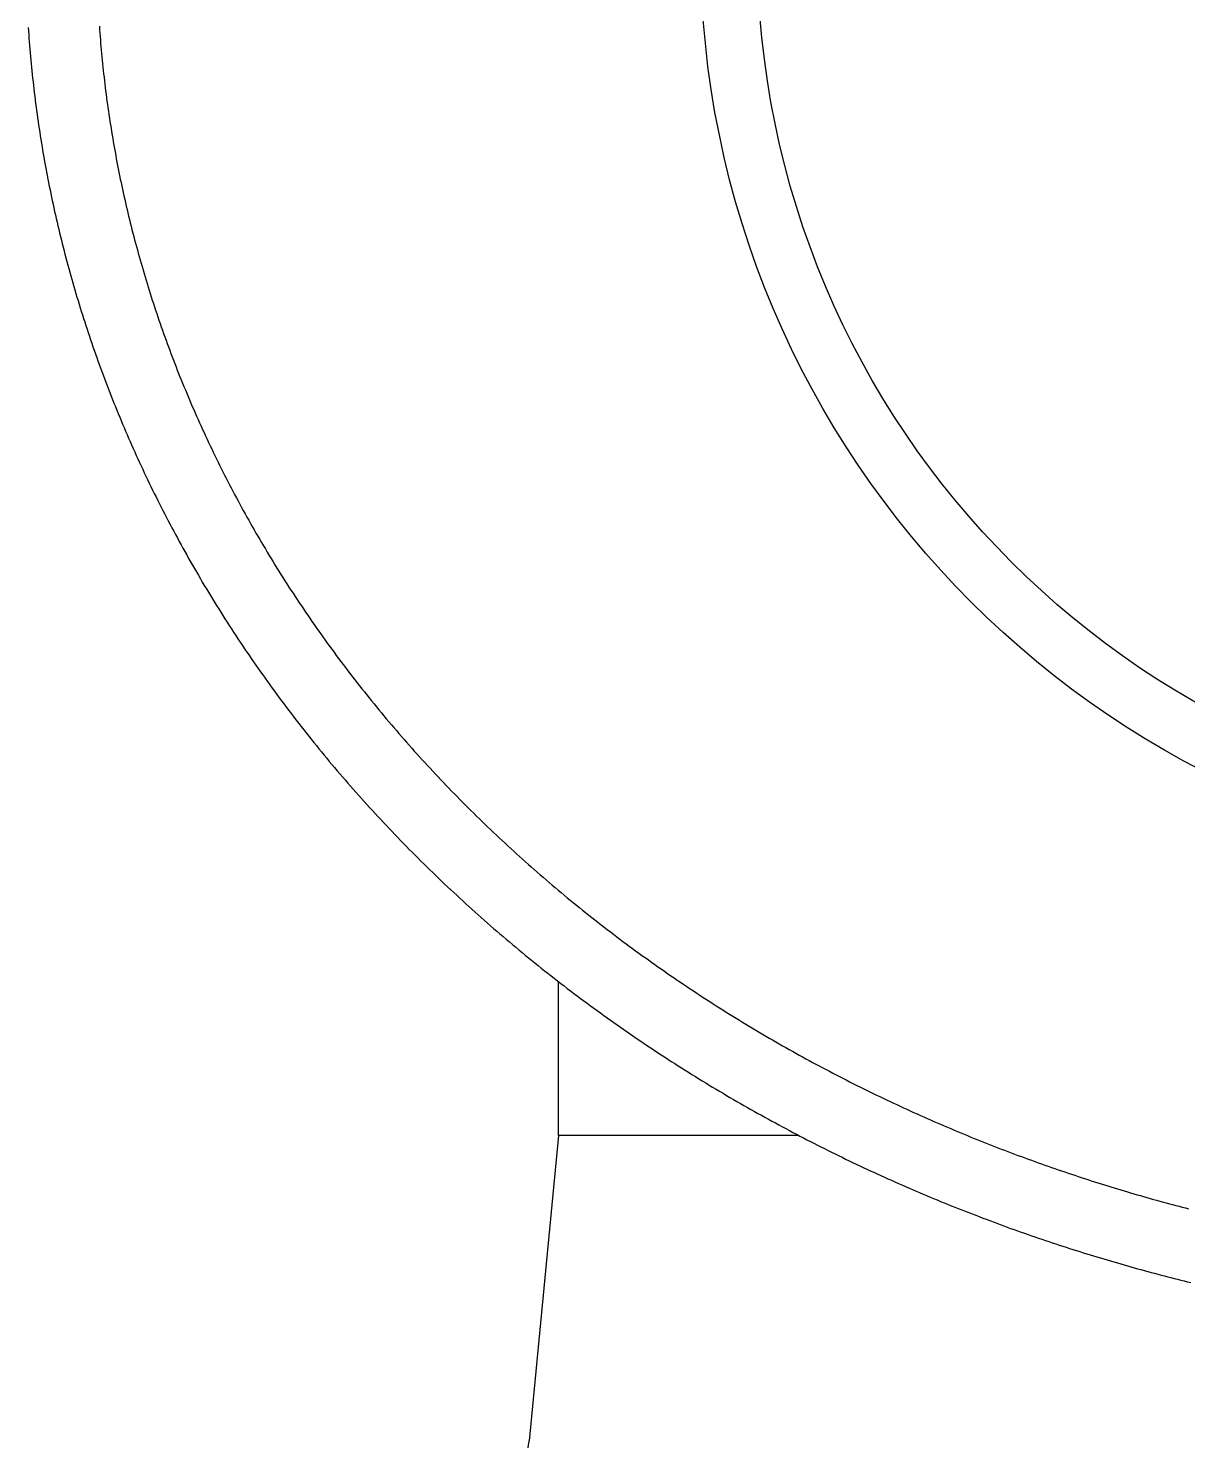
# Model space of a CAD drawing. Extents: x -15.1 to 80.2, y -18.2 to 61.5.
# Drawn here: x 55.73 to 63.89, y 39.15 to 49.09 of the extents above; entities that cross this region are included whole.
import ezdxf

# ---------------------------------------------------------------- set-up
doc = ezdxf.new("R2010")
doc.units = 0
doc.layers.get('0').update_dxf_attribs({"linetype": 'CONTINUOUS'})

msp = doc.modelspace()

# ---------------------------------------------------------------- linework, layer by layer
at = {"color": 7, "linetype": 'CONTINUOUS'}
for p, q in [((59.46091, 41.3), (59.46091, 42.38278)), ((59.46091, 41.3), (59.25438, 39.15214)), ((61.15258, 41.3), (59.46091, 41.3))]:
    msp.add_line(p, q, dxfattribs=at)
at = {"color": 7}
for points in [[(56.2296, 49.105, 0), (56.2313, 49.081, 0), (56.233, 49.0571, 0), (56.2348, 49.0331, 0), (56.2367, 49.0092, 0), (56.2387, 48.9853, 0), (56.2408, 48.9613, 0), (56.2429, 48.9374, 0), (56.2451, 48.9134, 0), (56.2473, 48.8895, 0), (56.2497, 48.8656, 0), (56.2521, 48.8417, 0), (56.2545, 48.8177, 0), (56.2571, 48.7938, 0), (56.2597, 48.7699, 0), (56.2624, 48.746, 0), (56.2652, 48.7221, 0), (56.268, 48.6982, 0), (56.2709, 48.6743, 0), (56.2739, 48.6504, 0), (56.277, 48.6265, 0), (56.2801, 48.6026, 0), (56.2833, 48.5787, 0), (56.2866, 48.5548, 0), (56.29, 48.5309, 0), (56.2934, 48.507, 0), (56.2969, 48.4831, 0), (56.3004, 48.4592, 0), (56.3041, 48.4354, 0), (56.3078, 48.4115, 0), (56.3116, 48.3876, 0), (56.3155, 48.3638, 0), (56.3194, 48.3399, 0), (56.3234, 48.3161, 0), (56.3275, 48.2922, 0), (56.3316, 48.2684, 0), (56.3359, 48.2445, 0), (56.3402, 48.2207, 0), (56.3445, 48.1969, 0), (56.349, 48.173, 0), (56.3535, 48.1492, 0), (56.3581, 48.1254, 0), (56.3628, 48.1016, 0), (56.3675, 48.0778, 0), (56.3723, 48.054, 0), (56.3772, 48.0302, 0), (56.3822, 48.0064, 0), (56.3872, 47.9826, 0), (56.3923, 47.9588, 0), (56.3975, 47.935, 0), (56.4027, 47.9113, 0), (56.4081, 47.8875, 0), (56.4135, 47.8638, 0), (56.4189, 47.84, 0), (56.4245, 47.8163, 0), (56.4301, 47.7925, 0), (56.4358, 47.7688, 0), (56.4416, 47.7451, 0), (56.4474, 47.7213, 0), (56.4533, 47.6976, 0), (56.4593, 47.6739, 0), (56.4654, 47.6502, 0), (56.4715, 47.6265, 0), (56.4778, 47.6029, 0), (56.4841, 47.5792, 0), (56.4904, 47.5555, 0), (56.4969, 47.5319, 0), (56.5034, 47.5082, 0), (56.5099, 47.4846, 0), (56.5166, 47.4609, 0), (56.5233, 47.4373, 0), (56.5302, 47.4137, 0), (56.537, 47.3901, 0), (56.544, 47.3665, 0), (56.551, 47.3429, 0), (56.5581, 47.3193, 0), (56.5653, 47.2957, 0), (56.5726, 47.2721, 0), (56.5799, 47.2486, 0), (56.5873, 47.225, 0), (56.5948, 47.2015, 0), (56.6023, 47.1779, 0), (56.61, 47.1544, 0), (56.6177, 47.1309, 0), (56.6254, 47.1074, 0), (56.6333, 47.0839, 0), (56.6412, 47.0604, 0), (56.6492, 47.0369, 0), (56.6573, 47.0135, 0), (56.6655, 46.99, 0), (56.6737, 46.9666, 0), (56.682, 46.9431, 0), (56.6904, 46.9197, 0), (56.6988, 46.8963, 0), (56.7074, 46.8729, 0), (56.716, 46.8495, 0), (56.7246, 46.8261, 0), (56.7334, 46.8028, 0), (56.7422, 46.7794, 0), (56.7511, 46.7561, 0), (56.7601, 46.7327, 0), (56.7692, 46.7094, 0), (56.7783, 46.6861, 0), (56.7875, 46.6628, 0), (56.7968, 46.6395, 0), (56.8061, 46.6163, 0), (56.8156, 46.593, 0), (56.8251, 46.5697, 0), (56.8347, 46.5465, 0), (56.8443, 46.5233, 0), (56.8541, 46.5001, 0), (56.8639, 46.4769, 0), (56.8738, 46.4537, 0), (56.8837, 46.4305, 0), (56.8938, 46.4074, 0), (56.9039, 46.3842, 0), (56.9141, 46.3611, 0), (56.9244, 46.338, 0), (56.9347, 46.3149, 0), (56.9451, 46.2918, 0), (56.9556, 46.2687, 0), (56.9662, 46.2457, 0), (56.9768, 46.2227, 0), (56.9876, 46.1996, 0), (56.9984, 46.1766, 0), (57.0092, 46.1536, 0), (57.0202, 46.1307, 0), (57.0312, 46.1077, 0), (57.0423, 46.0847, 0), (57.0535, 46.0618, 0), (57.0648, 46.0389, 0), (57.0761, 46.016, 0), (57.0875, 45.9931, 0), (57.099, 45.9703, 0), (57.1106, 45.9474, 0), (57.1222, 45.9246, 0), (57.1339, 45.9018, 0), (57.1457, 45.879, 0), (57.1576, 45.8562, 0), (57.1695, 45.8334, 0), (57.1816, 45.8107, 0), (57.1937, 45.788, 0), (57.2059, 45.7653, 0), (57.2181, 45.7426, 0), (57.2304, 45.7199, 0), (57.2428, 45.6973, 0), (57.2553, 45.6746, 0), (57.2679, 45.652, 0), (57.2805, 45.6294, 0), (57.2932, 45.6068, 0), (57.306, 45.5843, 0), (57.3189, 45.5618, 0), (57.3319, 45.5392, 0), (57.3449, 45.5167, 0), (57.358, 45.4943, 0), (57.3712, 45.4718, 0), (57.3844, 45.4494, 0), (57.3978, 45.427, 0), (57.4112, 45.4046, 0), (57.4247, 45.3822, 0), (57.4382, 45.3598, 0), (57.4519, 45.3375, 0), (57.4656, 45.3152, 0), (57.4794, 45.2929, 0), (57.4933, 45.2706, 0), (57.5073, 45.2483, 0), (57.5213, 45.2261, 0), (57.5354, 45.2039, 0), (57.5496, 45.1817, 0), (57.5639, 45.1595, 0), (57.5783, 45.1374, 0), (57.5927, 45.1152, 0), (57.6072, 45.0931, 0), (57.6218, 45.0711, 0), (57.6364, 45.049, 0), (57.6512, 45.027, 0), (57.666, 45.005, 0), (57.6809, 44.983, 0), (57.6958, 44.9611, 0), (57.7109, 44.9391, 0), (57.726, 44.9172, 0), (57.7412, 44.8954, 0), (57.7565, 44.8735, 0), (57.7718, 44.8517, 0), (57.7872, 44.8299, 0), (57.8027, 44.8082, 0), (57.8183, 44.7864, 0), (57.834, 44.7647, 0), (57.8497, 44.743, 0), (57.8655, 44.7214, 0), (57.8814, 44.6998, 0), (57.8973, 44.6782, 0), (57.9133, 44.6566, 0), (57.9294, 44.6351, 0), (57.9456, 44.6136, 0), (57.9619, 44.5922, 0), (57.9782, 44.5707, 0), (57.9946, 44.5493, 0), (58.011, 44.528, 0), (58.0276, 44.5066, 0), (58.0442, 44.4853, 0), (58.0609, 44.4641, 0), (58.0777, 44.4428, 0), (58.0945, 44.4216, 0), (58.1114, 44.4005, 0), (58.1284, 44.3793, 0), (58.1454, 44.3582, 0), (58.1626, 44.3372, 0), (58.1798, 44.3161, 0), (58.197, 44.2951, 0), (58.2144, 44.2742, 0), (58.2318, 44.2533, 0), (58.2493, 44.2324, 0), (58.2668, 44.2116, 0), (58.2845, 44.1907, 0), (58.3022, 44.17, 0), (58.32, 44.1493, 0), (58.3378, 44.1286, 0), (58.3557, 44.1079, 0), (58.3737, 44.0873, 0), (58.3918, 44.0668, 0), (58.4099, 44.0462, 0), (58.4281, 44.0258, 0), (58.4463, 44.0053, 0), (58.4646, 43.9849, 0), (58.483, 43.9646, 0), (58.5015, 43.9443, 0), (58.52, 43.924, 0), (58.5386, 43.9038, 0), (58.5573, 43.8836, 0), (58.576, 43.8635, 0), (58.5948, 43.8434, 0), (58.6136, 43.8233, 0), (58.6325, 43.8033, 0), (58.6515, 43.7834, 0), (58.6706, 43.7635, 0), (58.6897, 43.7436, 0), (58.7088, 43.7238, 0), (58.7281, 43.7041, 0), (58.7474, 43.6844, 0), (58.7667, 43.6647, 0), (58.7861, 43.6451, 0), (58.8056, 43.6255, 0), (58.8251, 43.606, 0), (58.8447, 43.5865, 0), (58.8644, 43.5671, 0), (58.8841, 43.5477, 0), (58.9039, 43.5284, 0), (58.9237, 43.5091, 0), (58.9436, 43.4899, 0), (58.9636, 43.4707, 0), (58.9836, 43.4516, 0), (59.0036, 43.4325, 0), (59.0238, 43.4135, 0), (59.0439, 43.3945, 0), (59.0642, 43.3756, 0), (59.0845, 43.3568, 0), (59.1048, 43.338, 0), (59.1252, 43.3192, 0), (59.1456, 43.3005, 0), (59.1662, 43.2819, 0), (59.1867, 43.2633, 0), (59.2073, 43.2447, 0), (59.228, 43.2263, 0), (59.2487, 43.2078, 0), (59.2695, 43.1895, 0), (59.2903, 43.1712, 0), (59.3112, 43.1529, 0), (59.3321, 43.1347, 0), (59.3531, 43.1166, 0), (59.3741, 43.0985, 0), (59.3952, 43.0805, 0), (59.4163, 43.0625, 0), (59.4375, 43.0446, 0), (59.4587, 43.0267, 0), (59.48, 43.0089, 0), (59.5013, 42.9912, 0), (59.5227, 42.9735, 0), (59.5441, 42.9559, 0), (59.5656, 42.9383, 0), (59.5871, 42.9209, 0), (59.6086, 42.9034, 0), (59.6302, 42.886, 0), (59.6519, 42.8687, 0), (59.6736, 42.8515, 0), (59.6953, 42.8343, 0), (59.7171, 42.8171, 0), (59.7389, 42.8001, 0), (59.7607, 42.7831, 0), (59.7826, 42.7661, 0), (59.8046, 42.7492, 0), (59.8266, 42.7324, 0), (59.8486, 42.7156, 0), (59.8706, 42.6989, 0), (59.8927, 42.6823, 0), (59.9149, 42.6657, 0), (59.9371, 42.6492, 0), (59.9593, 42.6327, 0), (59.9815, 42.6163, 0), (60.0038, 42.6, 0), (60.0261, 42.5837, 0), (60.0485, 42.5675, 0), (60.0709, 42.5514, 0), (60.0933, 42.5353, 0), (60.1158, 42.5193, 0), (60.1383, 42.5033, 0), (60.1608, 42.4874, 0), (60.1834, 42.4716, 0), (60.206, 42.4559, 0), (60.2286, 42.4402, 0), (60.2513, 42.4245, 0), (60.274, 42.409, 0), (60.2967, 42.3934, 0), (60.3195, 42.378, 0), (60.3423, 42.3626, 0), (60.3651, 42.3473, 0), (60.388, 42.3321, 0), (60.4108, 42.3169, 0), (60.4337, 42.3018, 0), (60.4567, 42.2867, 0), (60.4796, 42.2717, 0), (60.5026, 42.2568, 0), (60.5256, 42.242, 0), (60.5487, 42.2272, 0), (60.5717, 42.2125, 0), (60.5948, 42.1978, 0), (60.6179, 42.1832, 0), (60.6411, 42.1687, 0), (60.6642, 42.1542, 0), (60.6874, 42.1399, 0), (60.7106, 42.1255, 0), (60.7338, 42.1113, 0), (60.7571, 42.0971, 0), (60.7804, 42.083, 0), (60.8036, 42.0689, 0), (60.827, 42.0549, 0), (60.8503, 42.041, 0), (60.8736, 42.0272, 0), (60.897, 42.0134, 0), (60.9204, 41.9997, 0), (60.9438, 41.986, 0), (60.9672, 41.9725, 0), (60.9906, 41.9589, 0), (61.0141, 41.9455, 0), (61.0376, 41.9321, 0), (61.061, 41.9188, 0), (61.0845, 41.9056, 0), (61.108, 41.8924, 0), (61.1316, 41.8793, 0), (61.1551, 41.8663, 0), (61.1787, 41.8533, 0), (61.2022, 41.8404, 0), (61.2258, 41.8275, 0), (61.2494, 41.8148, 0), (61.273, 41.8021, 0), (61.2966, 41.7894, 0), (61.3202, 41.7769, 0), (61.3439, 41.7644, 0), (61.3675, 41.7519, 0), (61.3911, 41.7396, 0), (61.4148, 41.7273, 0), (61.4385, 41.715, 0), (61.4621, 41.7028, 0), (61.4858, 41.6907, 0), (61.5095, 41.6787, 0), (61.5332, 41.6667, 0), (61.5569, 41.6548, 0), (61.5806, 41.643, 0), (61.6044, 41.6312, 0), (61.6281, 41.6195, 0), (61.6518, 41.6079, 0), (61.6755, 41.5963, 0), (61.6993, 41.5848, 0), (61.723, 41.5734, 0), (61.7468, 41.562, 0), (61.7705, 41.5507, 0), (61.7942, 41.5394, 0), (61.818, 41.5283, 0), (61.8417, 41.5171, 0), (61.8655, 41.5061, 0), (61.8892, 41.4951, 0), (61.913, 41.4842, 0), (61.9368, 41.4734, 0), (61.9605, 41.4626, 0), (61.9843, 41.4519, 0), (62.008, 41.4412, 0), (62.0318, 41.4306, 0), (62.0555, 41.4201, 0), (62.0792, 41.4096, 0), (62.103, 41.3992, 0), (62.1267, 41.3889, 0), (62.1505, 41.3787, 0), (62.1742, 41.3685, 0), (62.1979, 41.3583, 0), (62.2216, 41.3483, 0), (62.2453, 41.3383, 0), (62.269, 41.3283, 0), (62.2927, 41.3185, 0), (62.3164, 41.3087, 0), (62.3401, 41.2989, 0), (62.3638, 41.2892, 0), (62.3875, 41.2796, 0), (62.4112, 41.2701, 0), (62.4348, 41.2606, 0), (62.4585, 41.2512, 0), (62.4822, 41.2418, 0), (62.5058, 41.2325, 0), (62.5295, 41.2233, 0), (62.5531, 41.2141, 0), (62.5768, 41.205, 0), (62.6004, 41.1959, 0), (62.624, 41.1869, 0), (62.6476, 41.178, 0), (62.6712, 41.1691, 0), (62.6948, 41.1603, 0), (62.7184, 41.1516, 0), (62.742, 41.1429, 0), (62.7655, 41.1343, 0), (62.7891, 41.1257, 0), (62.8126, 41.1172, 0), (62.8362, 41.1088, 0), (62.8597, 41.1004, 0), (62.8832, 41.0921, 0), (62.9066, 41.0838, 0), (62.9301, 41.0756, 0), (62.9536, 41.0675, 0), (62.977, 41.0594, 0), (63.0004, 41.0514, 0), (63.0238, 41.0434, 0), (63.0472, 41.0355, 0), (63.0706, 41.0277, 0), (63.0939, 41.0199, 0), (63.1173, 41.0122, 0), (63.1406, 41.0045, 0), (63.1639, 40.9969, 0), (63.1871, 40.9894, 0), (63.2104, 40.9819, 0), (63.2336, 40.9745, 0), (63.2568, 40.9671, 0), (63.28, 40.9598, 0), (63.3032, 40.9526, 0), (63.3263, 40.9454, 0), (63.3494, 40.9382, 0), (63.3725, 40.9312, 0), (63.3956, 40.9242, 0), (63.4186, 40.9172, 0), (63.4416, 40.9103, 0), (63.4646, 40.9035, 0), (63.4876, 40.8967, 0), (63.5105, 40.89, 0), (63.5334, 40.8833, 0), (63.5563, 40.8767, 0), (63.5791, 40.8701, 0), (63.602, 40.8636, 0), (63.6247, 40.8572, 0), (63.6475, 40.8508, 0), (63.6702, 40.8445, 0), (63.6929, 40.8382, 0), (63.7156, 40.832, 0), (63.7382, 40.8259, 0), (63.7608, 40.8198, 0), (63.7834, 40.8137, 0), (63.8059, 40.8077, 0), (63.8284, 40.8018, 0), (63.8509, 40.7959, 0), (63.8733, 40.7901, 0), (63.8957, 40.7844, 0)], [(55.7291, 49.0962, 0), (55.7308, 49.0707, 0), (55.7325, 49.0453, 0), (55.7344, 49.0198, 0), (55.7364, 48.9944, 0), (55.7384, 48.9689, 0), (55.7405, 48.9435, 0), (55.7426, 48.918, 0), (55.7449, 48.8926, 0), (55.7472, 48.8672, 0), (55.7496, 48.8417, 0), (55.7521, 48.8163, 0), (55.7546, 48.7909, 0), (55.7573, 48.7655, 0), (55.76, 48.7401, 0), (55.7628, 48.7146, 0), (55.7656, 48.6892, 0), (55.7686, 48.6638, 0), (55.7716, 48.6384, 0), (55.7747, 48.613, 0), (55.7779, 48.5876, 0), (55.7811, 48.5622, 0), (55.7845, 48.5368, 0), (55.7879, 48.5115, 0), (55.7913, 48.4861, 0), (55.7949, 48.4607, 0), (55.7985, 48.4353, 0), (55.8023, 48.4099, 0), (55.8061, 48.3846, 0), (55.8099, 48.3592, 0), (55.8139, 48.3339, 0), (55.8179, 48.3085, 0), (55.822, 48.2832, 0), (55.8262, 48.2578, 0), (55.8304, 48.2325, 0), (55.8348, 48.2072, 0), (55.8392, 48.1818, 0), (55.8437, 48.1565, 0), (55.8482, 48.1312, 0), (55.8529, 48.1059, 0), (55.8576, 48.0806, 0), (55.8624, 48.0553, 0), (55.8673, 48.03, 0), (55.8722, 48.0047, 0), (55.8773, 47.9794, 0), (55.8824, 47.9541, 0), (55.8876, 47.9289, 0), (55.8928, 47.9036, 0), (55.8982, 47.8783, 0), (55.9036, 47.8531, 0), (55.9091, 47.8278, 0), (55.9147, 47.8026, 0), (55.9203, 47.7774, 0), (55.9261, 47.7522, 0), (55.9319, 47.7269, 0), (55.9378, 47.7017, 0), (55.9438, 47.6765, 0), (55.9498, 47.6513, 0), (55.9559, 47.6262, 0), (55.9621, 47.601, 0), (55.9684, 47.5758, 0), (55.9748, 47.5507, 0), (55.9812, 47.5255, 0), (55.9877, 47.5004, 0), (55.9943, 47.4752, 0), (56.001, 47.4501, 0), (56.0078, 47.425, 0), (56.0146, 47.3999, 0), (56.0215, 47.3748, 0), (56.0285, 47.3497, 0), (56.0356, 47.3246, 0), (56.0427, 47.2995, 0), (56.0499, 47.2745, 0), (56.0572, 47.2494, 0), (56.0646, 47.2244, 0), (56.0721, 47.1993, 0), (56.0796, 47.1743, 0), (56.0872, 47.1493, 0), (56.0949, 47.1243, 0), (56.1027, 47.0993, 0), (56.1105, 47.0743, 0), (56.1185, 47.0494, 0), (56.1265, 47.0244, 0), (56.1346, 46.9995, 0), (56.1428, 46.9745, 0), (56.151, 46.9496, 0), (56.1593, 46.9247, 0), (56.1677, 46.8998, 0), (56.1762, 46.8749, 0), (56.1848, 46.85, 0), (56.1934, 46.8252, 0), (56.2022, 46.8003, 0), (56.211, 46.7755, 0), (56.2198, 46.7506, 0), (56.2288, 46.7258, 0), (56.2378, 46.701, 0), (56.247, 46.6762, 0), (56.2562, 46.6514, 0), (56.2654, 46.6267, 0), (56.2748, 46.6019, 0), (56.2842, 46.5772, 0), (56.2937, 46.5524, 0), (56.3033, 46.5277, 0), (56.313, 46.503, 0), (56.3228, 46.4783, 0), (56.3326, 46.4537, 0), (56.3425, 46.429, 0), (56.3525, 46.4044, 0), (56.3626, 46.3797, 0), (56.3727, 46.3551, 0), (56.383, 46.3305, 0), (56.3933, 46.306, 0), (56.4037, 46.2814, 0), (56.4142, 46.2568, 0), (56.4247, 46.2323, 0), (56.4353, 46.2078, 0), (56.4461, 46.1833, 0), (56.4569, 46.1588, 0), (56.4677, 46.1343, 0), (56.4787, 46.1099, 0), (56.4897, 46.0854, 0), (56.5008, 46.061, 0), (56.512, 46.0366, 0), (56.5233, 46.0122, 0), (56.5346, 45.9878, 0), (56.5461, 45.9635, 0), (56.5576, 45.9391, 0), (56.5692, 45.9148, 0), (56.5809, 45.8905, 0), (56.5926, 45.8662, 0), (56.6044, 45.842, 0), (56.6164, 45.8177, 0), (56.6283, 45.7935, 0), (56.6404, 45.7693, 0), (56.6526, 45.7451, 0), (56.6648, 45.7209, 0), (56.6771, 45.6968, 0), (56.6895, 45.6727, 0), (56.702, 45.6486, 0), (56.7145, 45.6245, 0), (56.7272, 45.6004, 0), (56.7399, 45.5763, 0), (56.7527, 45.5523, 0), (56.7656, 45.5283, 0), (56.7785, 45.5043, 0), (56.7916, 45.4803, 0), (56.8047, 45.4564, 0), (56.8179, 45.4325, 0), (56.8312, 45.4086, 0), (56.8445, 45.3847, 0), (56.858, 45.3608, 0), (56.8715, 45.337, 0), (56.8851, 45.3132, 0), (56.8988, 45.2894, 0), (56.9125, 45.2656, 0), (56.9264, 45.2418, 0), (56.9403, 45.2181, 0), (56.9543, 45.1944, 0), (56.9684, 45.1707, 0), (56.9826, 45.1471, 0), (56.9968, 45.1234, 0), (57.0112, 45.0998, 0), (57.0256, 45.0762, 0), (57.0401, 45.0526, 0), (57.0547, 45.0291, 0), (57.0693, 45.0055, 0), (57.0841, 44.982, 0), (57.0989, 44.9586, 0), (57.1138, 44.9351, 0), (57.1288, 44.9117, 0), (57.1439, 44.8883, 0), (57.159, 44.8649, 0), (57.1743, 44.8415, 0), (57.1896, 44.8182, 0), (57.205, 44.7949, 0), (57.2204, 44.7716, 0), (57.236, 44.7484, 0), (57.2516, 44.7252, 0), (57.2673, 44.702, 0), (57.2831, 44.6788, 0), (57.299, 44.6557, 0), (57.315, 44.6326, 0), (57.331, 44.6095, 0), (57.3471, 44.5865, 0), (57.3633, 44.5635, 0), (57.3796, 44.5405, 0), (57.3959, 44.5175, 0), (57.4123, 44.4946, 0), (57.4288, 44.4717, 0), (57.4454, 44.4488, 0), (57.4621, 44.426, 0), (57.4788, 44.4032, 0), (57.4956, 44.3805, 0), (57.5125, 44.3577, 0), (57.5295, 44.335, 0), (57.5465, 44.3124, 0), (57.5637, 44.2898, 0), (57.5809, 44.2672, 0), (57.5981, 44.2446, 0), (57.6155, 44.2221, 0), (57.6329, 44.1996, 0), (57.6504, 44.1772, 0), (57.668, 44.1548, 0), (57.6857, 44.1324, 0), (57.7034, 44.1101, 0), (57.7212, 44.0878, 0), (57.7391, 44.0655, 0), (57.7571, 44.0433, 0), (57.7751, 44.0211, 0), (57.7933, 43.9989, 0), (57.8114, 43.9768, 0), (57.8297, 43.9548, 0), (57.848, 43.9327, 0), (57.8665, 43.9108, 0), (57.885, 43.8888, 0), (57.9035, 43.8669, 0), (57.9222, 43.845, 0), (57.9409, 43.8232, 0), (57.9597, 43.8015, 0), (57.9785, 43.7797, 0), (57.9974, 43.758, 0), (58.0164, 43.7364, 0), (58.0355, 43.7148, 0), (58.0546, 43.6932, 0), (58.0739, 43.6717, 0), (58.0931, 43.6503, 0), (58.1125, 43.6289, 0), (58.1319, 43.6075, 0), (58.1514, 43.5862, 0), (58.171, 43.5649, 0), (58.1906, 43.5437, 0), (58.2103, 43.5225, 0), (58.23, 43.5014, 0), (58.2499, 43.4803, 0), (58.2697, 43.4593, 0), (58.2897, 43.4383, 0), (58.3097, 43.4174, 0), (58.3298, 43.3965, 0), (58.35, 43.3757, 0), (58.3702, 43.3549, 0), (58.3905, 43.3342, 0), (58.4108, 43.3135, 0), (58.4312, 43.2929, 0), (58.4517, 43.2723, 0), (58.4722, 43.2518, 0), (58.4928, 43.2313, 0), (58.5135, 43.2109, 0), (58.5342, 43.1906, 0), (58.555, 43.1703, 0), (58.5758, 43.15, 0), (58.5967, 43.1298, 0), (58.6176, 43.1097, 0), (58.6387, 43.0896, 0), (58.6597, 43.0696, 0), (58.6809, 43.0496, 0), (58.7021, 43.0297, 0), (58.7233, 43.0098, 0), (58.7446, 42.99, 0), (58.766, 42.9703, 0), (58.7874, 42.9506, 0), (58.8089, 42.931, 0), (58.8304, 42.9114, 0), (58.852, 42.8919, 0), (58.8736, 42.8724, 0), (58.8953, 42.853, 0), (58.9171, 42.8337, 0), (58.9389, 42.8144, 0), (58.9607, 42.7952, 0), (58.9826, 42.776, 0), (59.0046, 42.7569, 0), (59.0266, 42.7379, 0), (59.0487, 42.7189, 0), (59.0708, 42.7, 0), (59.0929, 42.6811, 0), (59.1152, 42.6624, 0), (59.1374, 42.6436, 0), (59.1597, 42.625, 0), (59.1821, 42.6064, 0), (59.2045, 42.5878, 0), (59.227, 42.5693, 0), (59.2495, 42.5509, 0), (59.272, 42.5326, 0), (59.2946, 42.5143, 0), (59.3173, 42.4961, 0), (59.34, 42.4779, 0), (59.3627, 42.4598, 0), (59.3855, 42.4418, 0), (59.4083, 42.4239, 0), (59.4312, 42.406, 0), (59.4541, 42.3881, 0), (59.477, 42.3704, 0), (59.5, 42.3527, 0), (59.5231, 42.335, 0), (59.5462, 42.3175, 0), (59.5693, 42.3, 0), (59.5924, 42.2825, 0), (59.6156, 42.2651, 0), (59.6389, 42.2478, 0), (59.6621, 42.2306, 0), (59.6854, 42.2134, 0), (59.7088, 42.1963, 0), (59.7322, 42.1793, 0), (59.7556, 42.1623, 0), (59.7791, 42.1454, 0), (59.8026, 42.1285, 0), (59.8261, 42.1118, 0), (59.8497, 42.0951, 0), (59.8733, 42.0784, 0), (59.8969, 42.0619, 0), (59.9206, 42.0453, 0), (59.9443, 42.0289, 0), (59.968, 42.0125, 0), (59.9917, 41.9962, 0), (60.0155, 41.98, 0), (60.0394, 41.9639, 0), (60.0632, 41.9478, 0), (60.0871, 41.9317, 0), (60.111, 41.9158, 0), (60.135, 41.8999, 0), (60.1589, 41.8841, 0), (60.1829, 41.8683, 0), (60.207, 41.8526, 0), (60.231, 41.837, 0), (60.2551, 41.8215, 0), (60.2792, 41.806, 0), (60.3033, 41.7906, 0), (60.3275, 41.7753, 0), (60.3516, 41.76, 0), (60.3759, 41.7448, 0), (60.4001, 41.7297, 0), (60.4243, 41.7147, 0), (60.4486, 41.6997, 0), (60.4729, 41.6848, 0), (60.4972, 41.6699, 0), (60.5215, 41.6552, 0), (60.5459, 41.6405, 0), (60.5703, 41.6259, 0), (60.5947, 41.6113, 0), (60.6191, 41.5968, 0), (60.6435, 41.5824, 0), (60.668, 41.5681, 0), (60.6924, 41.5538, 0), (60.7169, 41.5396, 0), (60.7414, 41.5255, 0), (60.7659, 41.5114, 0), (60.7904, 41.4975, 0), (60.815, 41.4835, 0), (60.8395, 41.4697, 0), (60.8641, 41.4559, 0), (60.8887, 41.4422, 0), (60.9133, 41.4286, 0), (60.9379, 41.4151, 0), (60.9625, 41.4016, 0), (60.9872, 41.3882, 0), (61.0118, 41.3748, 0), (61.0365, 41.3615, 0), (61.0611, 41.3483, 0), (61.0858, 41.3352, 0), (61.1105, 41.3221, 0), (61.1352, 41.3092, 0), (61.1599, 41.2962, 0), (61.1846, 41.2834, 0), (61.2093, 41.2706, 0), (61.2341, 41.2579, 0), (61.2588, 41.2453, 0), (61.2836, 41.2327, 0), (61.3083, 41.2202, 0), (61.3331, 41.2077, 0), (61.3578, 41.1954, 0), (61.3826, 41.1831, 0), (61.4074, 41.1709, 0), (61.4321, 41.1587, 0), (61.4569, 41.1466, 0), (61.4817, 41.1346, 0), (61.5065, 41.1227, 0), (61.5313, 41.1108, 0), (61.5561, 41.099, 0), (61.5808, 41.0873, 0), (61.6056, 41.0756, 0), (61.6304, 41.064, 0), (61.6552, 41.0525, 0), (61.68, 41.041, 0), (61.7048, 41.0296, 0), (61.7296, 41.0183, 0), (61.7544, 41.007, 0), (61.7792, 40.9959, 0), (61.804, 40.9847, 0), (61.8287, 40.9737, 0), (61.8535, 40.9627, 0), (61.8783, 40.9518, 0), (61.9031, 40.941, 0), (61.9278, 40.9302, 0), (61.9526, 40.9195, 0), (61.9774, 40.9088, 0), (62.0021, 40.8983, 0), (62.0269, 40.8878, 0), (62.0516, 40.8773, 0), (62.0763, 40.867, 0), (62.101, 40.8567, 0), (62.1258, 40.8464, 0), (62.1505, 40.8363, 0), (62.1752, 40.8262, 0), (62.1999, 40.8162, 0), (62.2246, 40.8062, 0), (62.2493, 40.7963, 0), (62.2739, 40.7865, 0), (62.2986, 40.7767, 0), (62.3233, 40.767, 0), (62.348, 40.7574, 0), (62.3726, 40.7478, 0), (62.3973, 40.7383, 0), (62.4219, 40.7289, 0), (62.4465, 40.7195, 0), (62.4712, 40.7102, 0), (62.4958, 40.7009, 0), (62.5204, 40.6917, 0), (62.545, 40.6826, 0), (62.5695, 40.6736, 0), (62.5941, 40.6646, 0), (62.6186, 40.6556, 0), (62.6432, 40.6468, 0), (62.6677, 40.638, 0), (62.6922, 40.6293, 0), (62.7167, 40.6206, 0), (62.7412, 40.612, 0), (62.7656, 40.6034, 0), (62.7901, 40.5949, 0), (62.8145, 40.5865, 0), (62.8389, 40.5782, 0), (62.8633, 40.5699, 0), (62.8877, 40.5616, 0), (62.912, 40.5535, 0), (62.9364, 40.5454, 0), (62.9607, 40.5373, 0), (62.985, 40.5293, 0), (63.0093, 40.5214, 0), (63.0335, 40.5136, 0), (63.0577, 40.5058, 0), (63.0819, 40.498, 0), (63.1061, 40.4904, 0), (63.1303, 40.4828, 0), (63.1544, 40.4752, 0), (63.1785, 40.4677, 0), (63.2026, 40.4603, 0), (63.2267, 40.4529, 0), (63.2507, 40.4456, 0), (63.2747, 40.4384, 0), (63.2987, 40.4312, 0), (63.3226, 40.4241, 0), (63.3465, 40.417, 0), (63.3704, 40.41, 0), (63.3943, 40.403, 0), (63.4181, 40.3962, 0), (63.4419, 40.3893, 0), (63.4657, 40.3826, 0), (63.4894, 40.3759, 0), (63.5131, 40.3692, 0), (63.5368, 40.3626, 0), (63.5604, 40.3561, 0), (63.584, 40.3496, 0), (63.6076, 40.3432, 0), (63.6311, 40.3369, 0), (63.6546, 40.3306, 0), (63.6781, 40.3244, 0), (63.7015, 40.3182, 0), (63.7249, 40.3121, 0), (63.7483, 40.306, 0), (63.7716, 40.3, 0), (63.7949, 40.2941, 0), (63.8181, 40.2882, 0), (63.8413, 40.2824, 0), (63.8644, 40.2766, 0), (63.8876, 40.2709, 0), (63.9106, 40.2652, 0)]]:
    msp.add_polyline3d(points, dxfattribs=at)
at = {"color": 7, "linetype": 'CONTINUOUS'}
for radius in [6.5, 6.1]:
    msp.add_circle((66.96091, 49.65), radius, dxfattribs=at)
msp.add_arc((58.75668, 39.2), 0.5, 270, 354.507675, dxfattribs=at)

doc.saveas('drawing.dxf')
